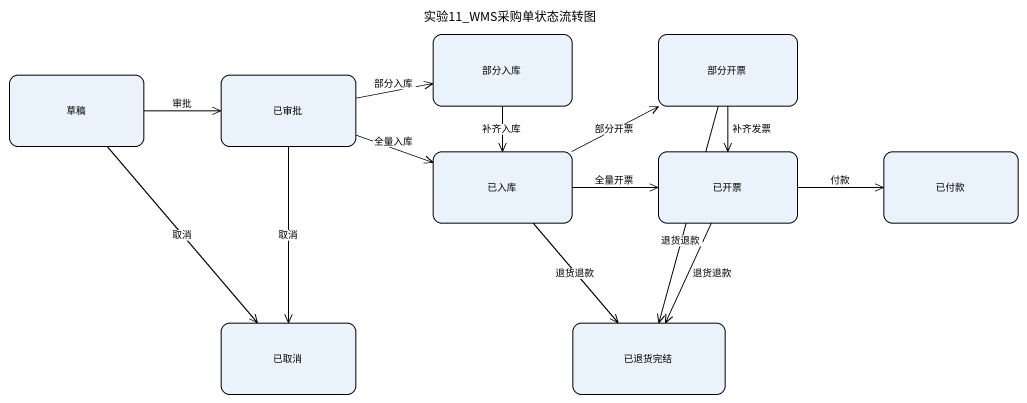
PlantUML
@startuml
title 实验11_WMS采购单状态流转图
hide empty description
state 部分入库
state 部分开票
state 草稿
state 已审批
state 已入库
state 已开票
state 已付款
state 已取消
state 已退货完结
部分入库 --> 已入库 : 补齐入库
部分开票 --> 已开票 : 补齐发票
部分开票 --> 已退货完结 : 退货退款
草稿 -right-> 已审批 : 审批
草稿 --> 已取消 : 取消
已审批 -right-> 部分入库 : 部分入库
已审批 -right-> 已入库 : 全量入库
已审批 --> 已取消 : 取消
已入库 -right-> 部分开票 : 部分开票
已入库 -right-> 已开票 : 全量开票
已入库 --> 已退货完结 : 退货退款
已开票 -right-> 已付款 : 付款
已开票 --> 已退货完结 : 退货退款
@enduml
